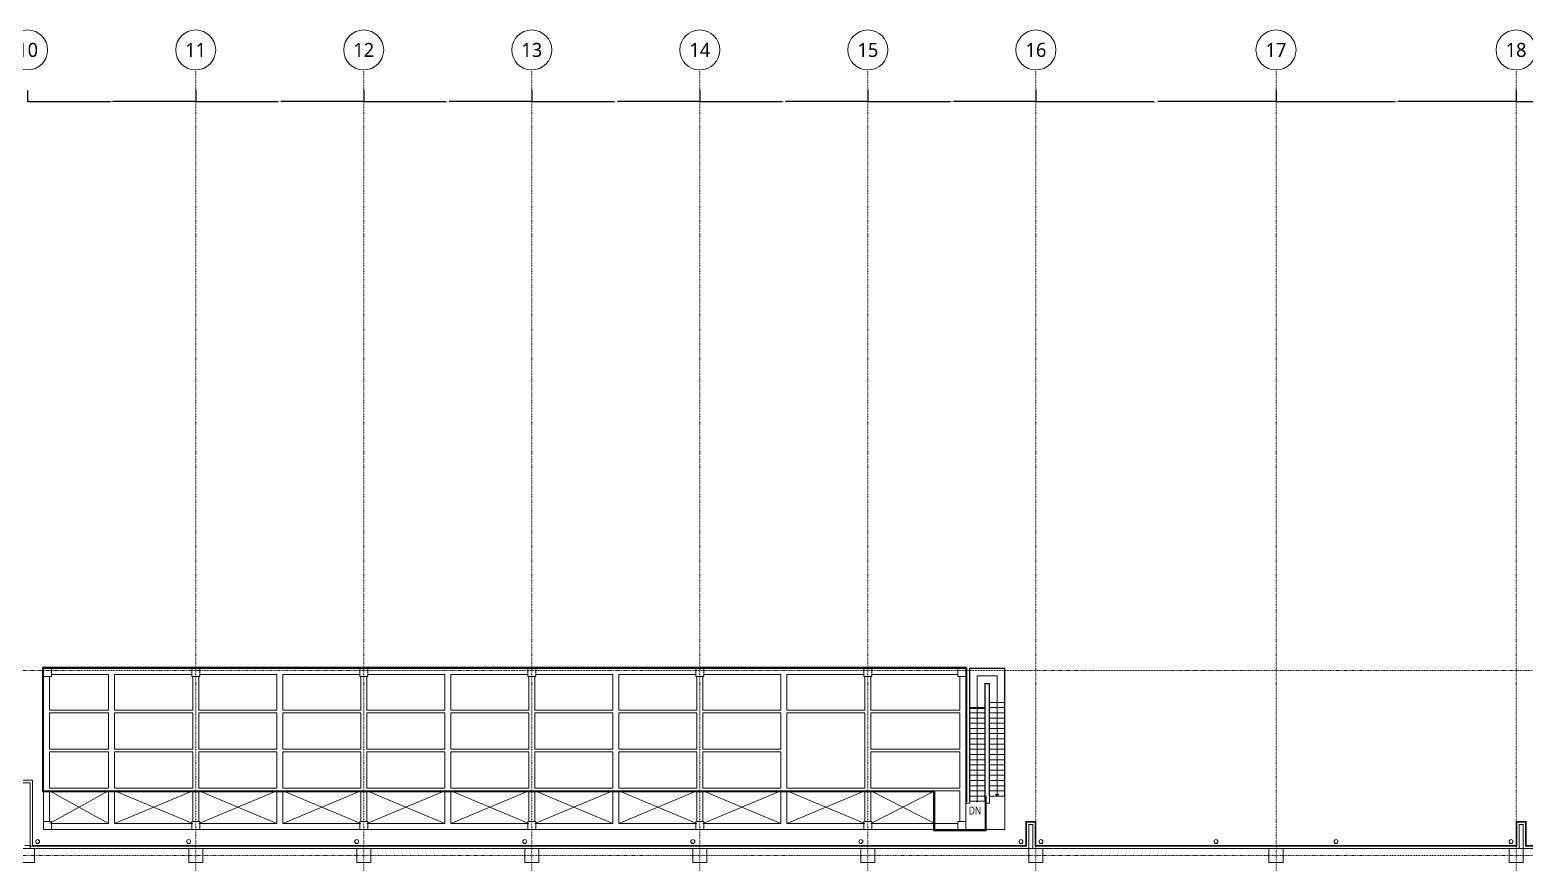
# Model space of a CAD drawing. Extents: x -32000 to 362567, y -29000 to 144214.
# Drawn here: x 76915 to 151700, y 89575 to 131250 of the extents above; entities that cross this region are included whole.
import ezdxf
from ezdxf.enums import TextEntityAlignment as Align

# ---------------------------------------------------------------- set-up
doc = ezdxf.new("R2010")
doc.units = 0
doc.header["$LTSCALE"] = 10
doc.linetypes.add('H12PL25$0$JJP_三點線', pattern=[0.9, 0.3, -0.15, 0, -0.15, 0, -0.15, 0, -0.15])
doc.linetypes.add('H12PL25$0$JJP_虛線(退縮線、投影線、地下室範圍、非屬本工程、圖面分區)', pattern=[0.45, 0.3, -0.15])
for name, color, linetype in [('H12PL25$0$A-DIM', 252, 'Continuous'), ('H12PL25$0$A-OBJE-2D', 252, 'Continuous'), ('H12PL25$0$A-OBJE-MEP', 252, 'Continuous'), ('H12PL25$0$A-RAIL', 252, 'Continuous'), ('H12PL25$0$A-STRS', 252, 'Continuous'), ('H12PL25$0$A-TEXT', 252, 'Continuous'), ('H12PL25$0$A-WALL-EX', 252, 'Continuous'), ('H12PL25$0$A-WALL-IN', 252, 'Continuous'), ('H12PL25$0$S-BEAM-SHOW', 252, 'Continuous'), ('H12PL25$0$S-COL', 252, 'Continuous'), ('H12PL25$0$S-GRID', 252, 'Continuous'), ('H12PL25$0$S-SLAB-SHOW', 252, 'Continuous')]:
    doc.layers.add(name, color=color, linetype=linetype)
doc.styles.add('H12PL25$0$dim-txt', font='isocp.shx', dxfattribs={"width": 0.7, "bigfont": 'chineset.shx'})
doc.styles.add('H12PL25$0$Standard', font='', dxfattribs={"width": 0.8})
doc.styles.get('H12PL25$0$Standard').set_extended_font_data('Microsoft JhengHei')
doc.dimstyles.new('H12PL25$0$ARCH-dim-200MM', dxfattribs={"dimscale": 200, "dimtxt": 0.3, "dimasz": 0.1, "dimexe": 0.1, "dimexo": 0.1, "dimgap": 0.05, "dimtad": 1, "dimdec": 0, "dimlfac": 10, "dimrnd": 0.5, "dimdsep": 46, "dimtxsty": 'H12PL25$0$dim-txt', "dimblk": 'H12PL25$0$_Dot', "dimcen": 2, "dimclrd": 256, "dimclre": 256, "dimclrt": 256, "dimadec": 0, "dimazin": 0, "dimtfac": 1, "dimtix": 1, "dimtmove": 2, "dimatfit": 3, "dimldrblk": 'H12PL25$0$_OBLIQUE', "dimfxl": 1, "dimtvp": 1, "dimtolj": 1, "dimarcsym": 0})

# ---------------------------------------------------------------- blocks, each defined once
blk = doc.blocks.new('*D108')
at = {"layer": 'DEFPOINTS', "color": 0, "linetype": 'Continuous', "transparency": 16777216}
for p in [(76800, 128250), (85200, 128250), (85200, 127670)]:
    blk.add_point(p, dxfattribs=at)
at = {"layer": 'H12PL25$0$A-DIM', "linetype": 'Continuous', "lineweight": -2, "transparency": 16777216}
for p, q in [((76800, 128230), (76800, 127650)), ((85200, 128230), (85200, 127650)), ((76820, 127670), (80921, 127670)), ((85180, 127670), (81079, 127670))]:
    blk.add_line(p, q, dxfattribs=at)
at = {"layer": 'H12PL25$0$A-DIM', "linetype": 'Continuous', "lineweight": 0, "transparency": 16777216, "insert": (81000, 127670), "char_height": 60, "attachment_point": 5, "style": 'H12PL25$0$dim-txt'}
blk.add_mtext('\\A1;84000', dxfattribs=at)
blk = doc.blocks.new('H12PL25$0$_Dot')
blk = doc.blocks.new('H12PL25$0$_OBLIQUE')
at = {"color": 0, "linetype": 'ByBlock', "lineweight": -2}
blk.add_line((-0.5, -0.5), (0.5, 0.5), dxfattribs=at)
blk = doc.blocks.new('*D109')
at = {"layer": 'DEFPOINTS', "color": 0, "linetype": 'Continuous', "transparency": 16777216}
for p in [(85200, 128250), (93600, 128250), (93600, 127670)]:
    blk.add_point(p, dxfattribs=at)
at = {"layer": 'H12PL25$0$A-DIM', "linetype": 'Continuous', "lineweight": -2, "transparency": 16777216}
for p, q in [((85200, 128230), (85200, 127650)), ((93600, 128230), (93600, 127650)), ((85220, 127670), (89321, 127670)), ((93580, 127670), (89479, 127670))]:
    blk.add_line(p, q, dxfattribs=at)
at = {"layer": 'H12PL25$0$A-DIM', "linetype": 'Continuous', "lineweight": 0, "transparency": 16777216, "insert": (89400, 127670), "char_height": 60, "attachment_point": 5, "style": 'H12PL25$0$dim-txt'}
blk.add_mtext('\\A1;84000', dxfattribs=at)
blk = doc.blocks.new('*D110')
at = {"layer": 'DEFPOINTS', "color": 0, "linetype": 'Continuous', "transparency": 16777216}
for p in [(93600, 128250), (102000, 128250), (102000, 127670)]:
    blk.add_point(p, dxfattribs=at)
at = {"layer": 'H12PL25$0$A-DIM', "linetype": 'Continuous', "lineweight": -2, "transparency": 16777216}
for p, q in [((93600, 128230), (93600, 127650)), ((102000, 128230), (102000, 127650)), ((93620, 127670), (97721, 127670)), ((101980, 127670), (97879, 127670))]:
    blk.add_line(p, q, dxfattribs=at)
at = {"layer": 'H12PL25$0$A-DIM', "linetype": 'Continuous', "lineweight": 0, "transparency": 16777216, "insert": (97800, 127670), "char_height": 60, "attachment_point": 5, "style": 'H12PL25$0$dim-txt'}
blk.add_mtext('\\A1;84000', dxfattribs=at)
blk = doc.blocks.new('*D111')
at = {"layer": 'DEFPOINTS', "color": 0, "linetype": 'Continuous', "transparency": 16777216}
for p in [(102000, 128250), (110400, 128250), (110400, 127670)]:
    blk.add_point(p, dxfattribs=at)
at = {"layer": 'H12PL25$0$A-DIM', "linetype": 'Continuous', "lineweight": -2, "transparency": 16777216}
for p, q in [((102000, 128230), (102000, 127650)), ((110400, 128230), (110400, 127650)), ((102020, 127670), (106121, 127670)), ((110380, 127670), (106279, 127670))]:
    blk.add_line(p, q, dxfattribs=at)
at = {"layer": 'H12PL25$0$A-DIM', "linetype": 'Continuous', "lineweight": 0, "transparency": 16777216, "insert": (106200, 127670), "char_height": 60, "attachment_point": 5, "style": 'H12PL25$0$dim-txt'}
blk.add_mtext('\\A1;84000', dxfattribs=at)
blk = doc.blocks.new('*D112')
at = {"layer": 'DEFPOINTS', "color": 0, "linetype": 'Continuous', "transparency": 16777216}
for p in [(110400, 128250), (118800, 128250), (118800, 127670)]:
    blk.add_point(p, dxfattribs=at)
at = {"layer": 'H12PL25$0$A-DIM', "linetype": 'Continuous', "lineweight": -2, "transparency": 16777216}
for p, q in [((110400, 128230), (110400, 127650)), ((118800, 128230), (118800, 127650)), ((110420, 127670), (114521, 127670)), ((118780, 127670), (114679, 127670))]:
    blk.add_line(p, q, dxfattribs=at)
at = {"layer": 'H12PL25$0$A-DIM', "linetype": 'Continuous', "lineweight": 0, "transparency": 16777216, "insert": (114600, 127670), "char_height": 60, "attachment_point": 5, "style": 'H12PL25$0$dim-txt'}
blk.add_mtext('\\A1;84000', dxfattribs=at)
blk = doc.blocks.new('*D113')
at = {"layer": 'DEFPOINTS', "color": 0, "linetype": 'Continuous', "transparency": 16777216}
for p in [(118800, 128250), (127200, 128250), (127200, 127670)]:
    blk.add_point(p, dxfattribs=at)
at = {"layer": 'H12PL25$0$A-DIM', "linetype": 'Continuous', "lineweight": -2, "transparency": 16777216}
for p, q in [((118800, 128230), (118800, 127650)), ((127200, 128230), (127200, 127650)), ((118820, 127670), (122921, 127670)), ((127180, 127670), (123079, 127670))]:
    blk.add_line(p, q, dxfattribs=at)
at = {"layer": 'H12PL25$0$A-DIM', "linetype": 'Continuous', "lineweight": 0, "transparency": 16777216, "insert": (123000, 127670), "char_height": 60, "attachment_point": 5, "style": 'H12PL25$0$dim-txt'}
blk.add_mtext('\\A1;84000', dxfattribs=at)
blk = doc.blocks.new('*D114')
at = {"layer": 'DEFPOINTS', "color": 0, "linetype": 'Continuous', "transparency": 16777216}
for p in [(127200, 128250), (139200, 128250), (139200, 127670)]:
    blk.add_point(p, dxfattribs=at)
at = {"layer": 'H12PL25$0$A-DIM', "linetype": 'Continuous', "lineweight": -2, "transparency": 16777216}
for p, q in [((127200, 128230), (127200, 127650)), ((139200, 128230), (139200, 127650)), ((127220, 127670), (133112, 127670)), ((139180, 127670), (133288, 127670))]:
    blk.add_line(p, q, dxfattribs=at)
at = {"layer": 'H12PL25$0$A-DIM', "linetype": 'Continuous', "lineweight": 0, "transparency": 16777216, "insert": (133200, 127670), "char_height": 60, "attachment_point": 5, "style": 'H12PL25$0$dim-txt'}
blk.add_mtext('\\A1;120000', dxfattribs=at)
blk = doc.blocks.new('*D115')
at = {"layer": 'DEFPOINTS', "color": 0, "linetype": 'Continuous', "transparency": 16777216}
for p in [(139200, 128250), (151200, 128250), (151200, 127670)]:
    blk.add_point(p, dxfattribs=at)
at = {"layer": 'H12PL25$0$A-DIM', "linetype": 'Continuous', "lineweight": -2, "transparency": 16777216}
for p, q in [((139200, 128230), (139200, 127650)), ((151200, 128230), (151200, 127650)), ((139220, 127670), (145112, 127670)), ((151180, 127670), (145288, 127670))]:
    blk.add_line(p, q, dxfattribs=at)
at = {"layer": 'H12PL25$0$A-DIM', "linetype": 'Continuous', "lineweight": 0, "transparency": 16777216, "insert": (145200, 127670), "char_height": 60, "attachment_point": 5, "style": 'H12PL25$0$dim-txt'}
blk.add_mtext('\\A1;120000', dxfattribs=at)
blk = doc.blocks.new('*D116')
at = {"layer": 'DEFPOINTS', "color": 0, "linetype": 'Continuous', "transparency": 16777216}
for p in [(151200, 128250), (159600, 128250), (159600, 127670)]:
    blk.add_point(p, dxfattribs=at)
at = {"layer": 'H12PL25$0$A-DIM', "linetype": 'Continuous', "lineweight": -2, "transparency": 16777216}
for p, q in [((151200, 128230), (151200, 127650)), ((159600, 128230), (159600, 127650)), ((151220, 127670), (155321, 127670)), ((159580, 127670), (155479, 127670))]:
    blk.add_line(p, q, dxfattribs=at)
at = {"layer": 'H12PL25$0$A-DIM', "linetype": 'Continuous', "lineweight": 0, "transparency": 16777216, "insert": (155400, 127670), "char_height": 60, "attachment_point": 5, "style": 'H12PL25$0$dim-txt'}
blk.add_mtext('\\A1;84000', dxfattribs=at)
blk = doc.blocks.new('H12PL25')
at = {"layer": 'H12PL25$0$A-OBJE-2D', "lineweight": 0}
for p, q in [((77900, 91600), (80850, 93237.5)), ((80850, 91600), (77900, 93237.5)), ((81150, 91600), (85050, 93237.5)), ((85050, 91600), (81150, 93237.5)), ((85350, 91600), (89250, 93237.5)), ((89250, 91600), (85350, 93237.5)), ((89550, 91600), (93450, 93237.5)), ((93450, 91600), (89550, 93237.5)), ((93750, 91600), (97650, 93237.5)), ((97650, 91600), (93750, 93237.5)), ((97950, 91600), (101850, 93237.5)), ((101850, 91600), (97950, 93237.5)), ((102150, 91600), (106050, 93237.5)), ((106050, 91600), (102150, 93237.5)), ((106350, 91600), (110250, 93237.5)), ((110250, 91600), (106350, 93237.5)), ((110550, 91600), (114450, 93237.5)), ((114450, 91600), (110550, 93237.5)), ((114750, 91600), (118650, 93237.5)), ((118650, 91600), (114750, 93237.5)), ((118950, 91600), (122140, 93237.5)), ((122140, 91600), (118950, 93237.5))]:
    blk.add_line(p, q, dxfattribs=at)
at = {"layer": 'H12PL25$0$A-OBJE-MEP', "lineweight": 0, "flags": 128}
for points in [[(77395, 90700, 1), (77205, 90700, 1)], [(84945, 90700, 1), (84755, 90700, 1)], [(93345, 90700, 1), (93155, 90700, 1)], [(101745, 90700, 1), (101555, 90700, 1)], [(110145, 90700, 1), (109955, 90700, 1)], [(118545, 90700, 1), (118355, 90700, 1)], [(126545, 90700, 1), (126355, 90700, 1)], [(127545, 90700, 1), (127355, 90700, 1)], [(136295, 90700, 1), (136105, 90700, 1)], [(142295, 90700, 1), (142105, 90700, 1)], [(151045, 90700, 1), (150855, 90700, 1)]]:
    blk.add_lwpolyline(points, format="xyb", close=True, dxfattribs=at)
at = {"layer": 'H12PL25$0$A-OBJE-MEP', "lineweight": 0}
for centre in [(77300, 90700), (84850, 90700), (93250, 90700), (101650, 90700), (110050, 90700), (118450, 90700), (126450, 90700), (127450, 90700), (136200, 90700), (142200, 90700), (150950, 90700)]:
    blk.add_circle(centre, 100, dxfattribs=at)
at = {"layer": 'H12PL25$0$A-RAIL', "lineweight": 0}
for p, q in [((78477, 99390), (78443, 99390)), ((78460, 99407), (78460, 99373)), ((79377, 99390), (79343, 99390)), ((79360, 99407), (79360, 99373)), ((80277, 99390), (80243, 99390)), ((80260, 99407), (80260, 99373)), ((81177, 99390), (81143, 99390)), ((81160, 99407), (81160, 99373)), ((82077, 99390), (82043, 99390)), ((82060, 99407), (82060, 99373)), ((82977, 99390), (82943, 99390)), ((82960, 99407), (82960, 99373)), ((83877, 99390), (83843, 99390)), ((83860, 99407), (83860, 99373)), ((84777, 99390), (84743, 99390)), ((84760, 99407), (84760, 99373)), ((85677, 99390), (85643, 99390)), ((85660, 99407), (85660, 99373)), ((86577, 99390), (86543, 99390)), ((86560, 99407), (86560, 99373)), ((87477, 99390), (87443, 99390)), ((87460, 99407), (87460, 99373)), ((88377, 99390), (88343, 99390)), ((88360, 99407), (88360, 99373)), ((89277, 99390), (89243, 99390)), ((89260, 99407), (89260, 99373)), ((90177, 99390), (90143, 99390)), ((90160, 99407), (90160, 99373)), ((91077, 99390), (91043, 99390)), ((91060, 99407), (91060, 99373)), ((91977, 99390), (91943, 99390)), ((91960, 99407), (91960, 99373)), ((92877, 99390), (92843, 99390)), ((92860, 99407), (92860, 99373)), ((93777, 99390), (93743, 99390)), ((93760, 99407), (93760, 99373)), ((94677, 99390), (94643, 99390)), ((94660, 99407), (94660, 99373)), ((95577, 99390), (95543, 99390)), ((95560, 99407), (95560, 99373)), ((96477, 99390), (96443, 99390)), ((96460, 99407), (96460, 99373)), ((97377, 99390), (97343, 99390)), ((97360, 99407), (97360, 99373)), ((98277, 99390), (98243, 99390)), ((98260, 99407), (98260, 99373)), ((99177, 99390), (99143, 99390)), ((99160, 99407), (99160, 99373)), ((100077, 99390), (100043, 99390)), ((100060, 99407), (100060, 99373)), ((100977, 99390), (100943, 99390)), ((100960, 99407), (100960, 99373)), ((101877, 99390), (101843, 99390)), ((101860, 99407), (101860, 99373)), ((102777, 99390), (102743, 99390)), ((102760, 99407), (102760, 99373)), ((103677, 99390), (103643, 99390)), ((103660, 99407), (103660, 99373)), ((104577, 99390), (104543, 99390)), ((104560, 99407), (104560, 99373)), ((105477, 99390), (105443, 99390)), ((105460, 99407), (105460, 99373)), ((106377, 99390), (106343, 99390)), ((106360, 99407), (106360, 99373)), ((107277, 99390), (107243, 99390)), ((107260, 99407), (107260, 99373)), ((108177, 99390), (108143, 99390)), ((108160, 99407), (108160, 99373)), ((109077, 99390), (109043, 99390)), ((109060, 99407), (109060, 99373)), ((109977, 99390), (109943, 99390)), ((109960, 99407), (109960, 99373)), ((110877, 99390), (110843, 99390)), ((110860, 99407), (110860, 99373)), ((111777, 99390), (111743, 99390)), ((111760, 99407), (111760, 99373)), ((112677, 99390), (112643, 99390)), ((112660, 99407), (112660, 99373)), ((113577, 99390), (113543, 99390)), ((113560, 99407), (113560, 99373)), ((114477, 99390), (114443, 99390)), ((114460, 99407), (114460, 99373)), ((115377, 99390), (115343, 99390)), ((115360, 99407), (115360, 99373)), ((116277, 99390), (116243, 99390)), ((116260, 99407), (116260, 99373)), ((117177, 99390), (117143, 99390)), ((117160, 99407), (117160, 99373)), ((118077, 99390), (118043, 99390)), ((118060, 99407), (118060, 99373)), ((118977, 99390), (118943, 99390)), ((118960, 99407), (118960, 99373)), ((119877, 99390), (119843, 99390)), ((119860, 99407), (119860, 99373)), ((120777, 99390), (120743, 99390)), ((120760, 99407), (120760, 99373)), ((121677, 99390), (121643, 99390)), ((121660, 99407), (121660, 99373)), ((122577, 99390), (122543, 99390)), ((122560, 99407), (122560, 99373)), ((123477, 99390), (123443, 99390)), ((123460, 99407), (123460, 99373)), ((77543, 98597.5), (77577, 98597.5)), ((77560, 98614.5), (77560, 98580.5)), ((123747, 98490), (123713, 98490)), ((123730, 98473), (123730, 98507)), ((77543, 97697.5), (77577, 97697.5)), ((77560, 97714.5), (77560, 97680.5)), ((123747, 97590), (123713, 97590)), ((123730, 97573), (123730, 97607)), ((77543, 96797.5), (77577, 96797.5)), ((77560, 96814.5), (77560, 96780.5)), ((123747, 96690), (123713, 96690)), ((123730, 96673), (123730, 96707)), ((77543, 95897.5), (77577, 95897.5)), ((77560, 95914.5), (77560, 95880.5)), ((123747, 95790), (123713, 95790)), ((123730, 95773), (123730, 95807)), ((77543, 94997.5), (77577, 94997.5)), ((77560, 95014.5), (77560, 94980.5)), ((123747, 94890), (123713, 94890)), ((123730, 94873), (123730, 94907)), ((77543, 94097.5), (77577, 94097.5)), ((77560, 94114.5), (77560, 94080.5)), ((123747, 93990), (123713, 93990)), ((123730, 93973), (123730, 94007)), ((78477, 93197.5), (78443, 93197.5)), ((78460, 93214.5), (78460, 93180.5)), ((79377, 93197.5), (79343, 93197.5)), ((79360, 93214.5), (79360, 93180.5)), ((80277, 93197.5), (80243, 93197.5)), ((80260, 93214.5), (80260, 93180.5)), ((81177, 93197.5), (81143, 93197.5)), ((81160, 93214.5), (81160, 93180.5)), ((82077, 93197.5), (82043, 93197.5)), ((82060, 93214.5), (82060, 93180.5)), ((82977, 93197.5), (82943, 93197.5)), ((82960, 93214.5), (82960, 93180.5)), ((83877, 93197.5), (83843, 93197.5)), ((83860, 93214.5), (83860, 93180.5)), ((84777, 93197.5), (84743, 93197.5)), ((84760, 93214.5), (84760, 93180.5)), ((85677, 93197.5), (85643, 93197.5)), ((85660, 93214.5), (85660, 93180.5)), ((86577, 93197.5), (86543, 93197.5)), ((86560, 93214.5), (86560, 93180.5)), ((87477, 93197.5), (87443, 93197.5)), ((87460, 93214.5), (87460, 93180.5)), ((88377, 93197.5), (88343, 93197.5)), ((88360, 93214.5), (88360, 93180.5)), ((89277, 93197.5), (89243, 93197.5)), ((89260, 93214.5), (89260, 93180.5)), ((90177, 93197.5), (90143, 93197.5)), ((90160, 93214.5), (90160, 93180.5)), ((91077, 93197.5), (91043, 93197.5)), ((91060, 93214.5), (91060, 93180.5)), ((91977, 93197.5), (91943, 93197.5)), ((91960, 93214.5), (91960, 93180.5)), ((92877, 93197.5), (92843, 93197.5)), ((92860, 93214.5), (92860, 93180.5)), ((93777, 93197.5), (93743, 93197.5)), ((93760, 93214.5), (93760, 93180.5)), ((94677, 93197.5), (94643, 93197.5)), ((94660, 93214.5), (94660, 93180.5)), ((95577, 93197.5), (95543, 93197.5)), ((95560, 93214.5), (95560, 93180.5)), ((96477, 93197.5), (96443, 93197.5)), ((96460, 93214.5), (96460, 93180.5)), ((97377, 93197.5), (97343, 93197.5)), ((97360, 93214.5), (97360, 93180.5)), ((98277, 93197.5), (98243, 93197.5)), ((98260, 93214.5), (98260, 93180.5)), ((99177, 93197.5), (99143, 93197.5)), ((99160, 93214.5), (99160, 93180.5)), ((100077, 93197.5), (100043, 93197.5)), ((100060, 93214.5), (100060, 93180.5)), ((100977, 93197.5), (100943, 93197.5)), ((100960, 93214.5), (100960, 93180.5)), ((101877, 93197.5), (101843, 93197.5)), ((101860, 93214.5), (101860, 93180.5)), ((102777, 93197.5), (102743, 93197.5)), ((102760, 93214.5), (102760, 93180.5)), ((103677, 93197.5), (103643, 93197.5)), ((103660, 93214.5), (103660, 93180.5)), ((104577, 93197.5), (104543, 93197.5)), ((104560, 93214.5), (104560, 93180.5)), ((105477, 93197.5), (105443, 93197.5)), ((105460, 93214.5), (105460, 93180.5)), ((106377, 93197.5), (106343, 93197.5)), ((106360, 93214.5), (106360, 93180.5)), ((107277, 93197.5), (107243, 93197.5)), ((107260, 93214.5), (107260, 93180.5)), ((108177, 93197.5), (108143, 93197.5)), ((108160, 93214.5), (108160, 93180.5)), ((109077, 93197.5), (109043, 93197.5)), ((109060, 93214.5), (109060, 93180.5)), ((109977, 93197.5), (109943, 93197.5)), ((109960, 93214.5), (109960, 93180.5)), ((110877, 93197.5), (110843, 93197.5)), ((110860, 93214.5), (110860, 93180.5)), ((111777, 93197.5), (111743, 93197.5)), ((111760, 93214.5), (111760, 93180.5)), ((112677, 93197.5), (112643, 93197.5)), ((112660, 93214.5), (112660, 93180.5)), ((113577, 93197.5), (113543, 93197.5)), ((113560, 93214.5), (113560, 93180.5)), ((114477, 93197.5), (114443, 93197.5)), ((114460, 93214.5), (114460, 93180.5)), ((115377, 93197.5), (115343, 93197.5)), ((115360, 93214.5), (115360, 93180.5)), ((116277, 93197.5), (116243, 93197.5)), ((116260, 93214.5), (116260, 93180.5)), ((117177, 93197.5), (117143, 93197.5)), ((117160, 93214.5), (117160, 93180.5)), ((118077, 93197.5), (118043, 93197.5)), ((118060, 93214.5), (118060, 93180.5)), ((118977, 93197.5), (118943, 93197.5)), ((118960, 93214.5), (118960, 93180.5)), ((119877, 93197.5), (119843, 93197.5)), ((119860, 93214.5), (119860, 93180.5)), ((120777, 93197.5), (120743, 93197.5)), ((120760, 93214.5), (120760, 93180.5)), ((121677, 93197.5), (121643, 93197.5)), ((121660, 93214.5), (121660, 93180.5)), ((122121.35, 93197.5), (122078.65, 93197.5)), ((122078.65, 93197.5), (122078.65, 91238.65)), ((122120, 93187.5), (122080, 93187.5)), ((122080, 93187.5), (122080, 91240)), ((122083, 93060), (122117, 93060)), ((122100, 93077), (122100, 93043)), ((122120, 91280), (122120, 93187.5)), ((122121.35, 91281.35), (122121.35, 93197.5)), ((123747, 93090), (123713, 93090)), ((123730, 93073), (123730, 93107)), ((124717.35, 92970), (124674.65, 92970)), ((124674.65, 92970), (124674.65, 91281.35)), ((124716, 92960), (124676, 92960)), ((124676, 92960), (124676, 91280)), ((124716, 91240), (124716, 92960)), ((124717.35, 91238.65), (124717.35, 92970)), ((122083, 92160), (122117, 92160)), ((122100, 92177), (122100, 92143)), ((124713, 92070), (124679, 92070)), ((124696, 92053), (124696, 92087)), ((122078.65, 91238.65), (124717.35, 91238.65)), ((122080, 91240), (124716, 91240)), ((124676, 91280), (122120, 91280)), ((124674.65, 91281.35), (122121.35, 91281.35)), ((122879, 91260), (122913, 91260)), ((122896, 91243), (122896, 91277)), ((123779, 91260), (123813, 91260)), ((123796, 91243), (123796, 91277))]:
    blk.add_line(p, q, dxfattribs=at)
at = {"layer": 'H12PL25$0$A-RAIL', "lineweight": 0, "flags": 128}
for points in [[(77538.65, 93197.5), (77581.35, 93197.5), (77581.35, 99390), (77538.65, 99390)], [(77540, 93207.5), (77580, 93207.5), (77580, 99380), (77540, 99380)], [(77560, 99411.35), (77560, 99368.65), (123730, 99368.65), (123730, 99411.35)], [(77570, 99410), (77570, 99370), (123720, 99370), (123720, 99410)], [(123751.35, 99390), (123708.65, 99390), (123708.65, 92690), (123751.35, 92690)], [(123750, 99380), (123710, 99380), (123710, 92700), (123750, 92700)], [(77560, 93218.85), (77560, 93176.15), (122100, 93176.15), (122100, 93218.85)], [(77570, 93217.5), (77570, 93177.5), (122090, 93177.5), (122090, 93217.5)]]:
    blk.add_lwpolyline(points, close=True, dxfattribs=at)
at = {"layer": 'H12PL25$0$A-STRS', "lineweight": 0}
for p, q in [((123878, 97390), (123878, 99366)), ((123878, 99366), (125648, 99366)), ((125632, 99350), (123894, 99350)), ((123894, 99350), (123894, 97390)), ((123894, 99350), (125632, 99350)), ((123894, 97390), (123894, 99350)), ((123894, 99350), (125632, 99350)), ((123894, 97390), (123894, 99350)), ((125257, 98975), (124269, 98975)), ((124269, 98975), (124269, 97390)), ((125257, 97650), (125257, 98975)), ((125632, 97650), (125632, 99350)), ((125632, 99350), (125632, 97650)), ((125632, 99350), (125632, 97650)), ((125648, 99366), (125648, 97650)), ((124644, 97390), (124644, 98600)), ((124644, 98600), (124882, 98600)), ((124882, 98600), (124644, 98600)), ((124644, 98600), (124644, 97390)), ((124882, 98600), (124644, 98600)), ((124644, 98600), (124644, 97390)), ((124866, 98584), (124660, 98584)), ((124660, 98584), (124660, 97390)), ((124866, 97650), (124866, 98584)), ((124882, 98600), (124882, 97650)), ((124882, 97650), (124882, 98600)), ((124882, 97650), (124882, 98600)), ((123894, 97390), (123878, 97390)), ((123878, 92710), (123878, 97390)), ((123878, 97390), (123894, 97390)), ((123894, 97390), (123894, 92710)), ((123894, 92710), (123894, 97390)), ((123894, 97390), (124644, 97390)), ((123894, 97390), (124644, 97390)), ((124644, 97390), (123894, 97390)), ((123894, 97130), (123894, 97390)), ((123894, 97390), (124644, 97390)), ((124269, 97390), (124269, 92970)), ((124660, 97390), (124644, 97390)), ((124644, 92710), (124644, 97390)), ((124644, 97390), (124660, 97390)), ((124644, 97390), (124644, 92710)), ((124644, 97390), (124644, 97130)), ((124660, 97390), (124660, 92710)), ((124866, 92970), (124866, 97650)), ((124866, 97650), (124882, 97650)), ((124882, 97650), (124866, 97650)), ((124882, 97650), (124882, 92970)), ((124882, 92970), (124882, 97650)), ((125632, 97650), (124882, 97650)), ((125632, 97650), (124882, 97650)), ((124882, 97390), (124882, 97650)), ((124882, 97650), (125632, 97650)), ((125632, 97650), (124882, 97650)), ((125632, 97390), (124882, 97390)), ((124882, 97130), (124882, 97390)), ((124882, 97390), (125632, 97390)), ((125632, 97390), (124882, 97390)), ((125257, 93230), (125257, 97650)), ((125632, 92970), (125632, 97650)), ((125632, 97650), (125648, 97650)), ((125648, 97650), (125632, 97650)), ((125632, 97650), (125632, 92970)), ((125632, 97650), (125632, 97390)), ((125632, 97390), (125632, 97130)), ((125648, 97650), (125648, 92970)), ((123894, 97130), (124644, 97130)), ((124644, 97130), (123894, 97130)), ((123894, 97130), (124644, 97130)), ((123894, 96870), (123894, 97130)), ((123894, 96870), (124644, 96870)), ((124644, 96870), (123894, 96870)), ((123894, 96870), (124644, 96870)), ((123894, 96610), (123894, 96870)), ((123894, 96610), (124644, 96610)), ((124644, 96610), (123894, 96610)), ((123894, 96610), (124644, 96610)), ((123894, 96350), (123894, 96610)), ((124644, 97130), (124644, 96870)), ((124644, 96870), (124644, 96610)), ((124644, 96610), (124644, 96350)), ((125632, 97130), (124882, 97130)), ((124882, 96870), (124882, 97130)), ((124882, 97130), (125632, 97130)), ((125632, 97130), (124882, 97130)), ((125632, 96870), (124882, 96870)), ((124882, 96610), (124882, 96870)), ((124882, 96870), (125632, 96870)), ((125632, 96870), (124882, 96870)), ((125632, 96610), (124882, 96610)), ((124882, 96350), (124882, 96610)), ((124882, 96610), (125632, 96610)), ((125632, 96610), (124882, 96610)), ((125632, 97130), (125632, 96870)), ((125632, 96870), (125632, 96610)), ((125632, 96610), (125632, 96350)), ((123894, 96350), (124644, 96350)), ((124644, 96350), (123894, 96350)), ((123894, 96350), (124644, 96350)), ((123894, 96090), (123894, 96350)), ((123894, 96090), (124644, 96090)), ((124644, 96090), (123894, 96090)), ((123894, 96090), (124644, 96090)), ((123894, 95830), (123894, 96090)), ((123894, 95830), (124644, 95830)), ((124644, 95830), (123894, 95830)), ((123894, 95830), (124644, 95830)), ((123894, 95570), (123894, 95830)), ((124644, 96350), (124644, 96090)), ((124644, 96090), (124644, 95830)), ((124644, 95830), (124644, 95570)), ((125632, 96350), (124882, 96350)), ((124882, 96090), (124882, 96350)), ((124882, 96350), (125632, 96350)), ((125632, 96350), (124882, 96350)), ((125632, 96090), (124882, 96090)), ((124882, 95830), (124882, 96090)), ((124882, 96090), (125632, 96090)), ((125632, 96090), (124882, 96090)), ((125632, 95830), (124882, 95830)), ((124882, 95570), (124882, 95830)), ((124882, 95830), (125632, 95830)), ((125632, 95830), (124882, 95830)), ((125632, 96350), (125632, 96090)), ((125632, 96090), (125632, 95830)), ((125632, 95830), (125632, 95570)), ((123894, 95570), (124644, 95570)), ((124644, 95570), (123894, 95570)), ((123894, 95570), (124644, 95570)), ((123894, 95310), (123894, 95570)), ((123894, 95310), (124644, 95310)), ((124644, 95310), (123894, 95310)), ((123894, 95310), (124644, 95310)), ((123894, 95050), (123894, 95310)), ((123894, 95050), (124644, 95050)), ((124644, 95050), (123894, 95050)), ((123894, 95050), (124644, 95050)), ((123894, 94790), (123894, 95050)), ((124644, 95570), (124644, 95310)), ((124644, 95310), (124644, 95050)), ((124644, 95050), (124644, 94790)), ((125632, 95570), (124882, 95570)), ((124882, 95310), (124882, 95570)), ((124882, 95570), (125632, 95570)), ((125632, 95570), (124882, 95570)), ((125632, 95310), (124882, 95310)), ((124882, 95050), (124882, 95310)), ((124882, 95310), (125632, 95310)), ((125632, 95310), (124882, 95310)), ((125632, 95050), (124882, 95050)), ((124882, 94790), (124882, 95050)), ((124882, 95050), (125632, 95050)), ((125632, 95050), (124882, 95050)), ((125632, 95570), (125632, 95310)), ((125632, 95310), (125632, 95050)), ((125632, 95050), (125632, 94790)), ((123894, 94790), (124644, 94790)), ((124644, 94790), (123894, 94790)), ((123894, 94790), (124644, 94790)), ((123894, 94530), (123894, 94790)), ((123894, 94530), (124644, 94530)), ((124644, 94530), (123894, 94530)), ((123894, 94530), (124644, 94530)), ((123894, 94270), (123894, 94530)), ((123894, 94270), (124644, 94270)), ((124644, 94270), (123894, 94270)), ((123894, 94270), (124644, 94270)), ((123894, 94010), (123894, 94270)), ((124644, 94790), (124644, 94530)), ((124644, 94530), (124644, 94270)), ((124644, 94270), (124644, 94010)), ((125632, 94790), (124882, 94790)), ((124882, 94530), (124882, 94790)), ((124882, 94790), (125632, 94790)), ((125632, 94790), (124882, 94790)), ((125632, 94530), (124882, 94530)), ((124882, 94270), (124882, 94530)), ((124882, 94530), (125632, 94530)), ((125632, 94530), (124882, 94530)), ((125632, 94270), (124882, 94270)), ((124882, 94010), (124882, 94270)), ((124882, 94270), (125632, 94270)), ((125632, 94270), (124882, 94270)), ((125632, 94790), (125632, 94530)), ((125632, 94530), (125632, 94270)), ((125632, 94270), (125632, 94010)), ((123894, 94010), (124644, 94010)), ((124644, 94010), (123894, 94010)), ((123894, 94010), (124644, 94010)), ((123894, 93750), (123894, 94010)), ((123894, 93750), (124644, 93750)), ((124644, 93750), (123894, 93750)), ((123894, 93750), (124644, 93750)), ((123894, 93490), (123894, 93750)), ((123894, 93490), (124644, 93490)), ((124644, 93490), (123894, 93490)), ((123894, 93490), (124644, 93490)), ((123894, 93230), (123894, 93490)), ((124644, 94010), (124644, 93750)), ((124644, 93750), (124644, 93490)), ((124644, 93490), (124644, 93230)), ((125632, 94010), (124882, 94010)), ((124882, 93750), (124882, 94010)), ((124882, 94010), (125632, 94010)), ((125632, 94010), (124882, 94010)), ((125632, 93750), (124882, 93750)), ((124882, 93490), (124882, 93750)), ((124882, 93750), (125632, 93750)), ((125632, 93750), (124882, 93750)), ((125632, 93490), (124882, 93490)), ((124882, 93230), (124882, 93490)), ((124882, 93490), (125632, 93490)), ((125632, 93490), (124882, 93490)), ((125632, 94010), (125632, 93750)), ((125632, 93750), (125632, 93490)), ((125632, 93490), (125632, 93230)), ((123894, 93230), (124644, 93230)), ((124644, 93230), (123894, 93230)), ((123894, 93230), (124644, 93230)), ((123894, 92970), (123894, 93230)), ((123894, 92970), (124644, 92970)), ((124644, 92970), (123894, 92970)), ((123894, 92970), (124644, 92970)), ((123894, 92710), (123894, 92970)), ((124269, 92970), (124269, 92710)), ((124644, 93230), (124644, 92970)), ((124644, 92970), (124644, 92710)), ((124882, 92970), (124866, 92970)), ((125632, 93230), (124882, 93230)), ((124882, 92970), (124882, 93230)), ((124882, 93230), (125632, 93230)), ((125632, 93230), (124882, 93230)), ((125632, 92970), (124882, 92970)), ((125632, 92970), (124882, 92970)), ((125257, 92970), (125182, 93070)), ((125257, 92970), (125257, 93230)), ((125332, 93070), (125257, 92970)), ((125632, 93230), (125632, 92970)), ((125648, 92970), (125632, 92970)), ((123894, 92710), (123878, 92710)), ((124644, 92710), (123894, 92710)), ((124644, 92710), (123894, 92710)), ((124660, 92710), (124644, 92710))]:
    blk.add_line(p, q, dxfattribs=at)
at = {"layer": 'H12PL25$0$A-STRS', "linetype": 'H12PL25$0$JJP_虛線(退縮線、投影線、地下室範圍、非屬本工程、圖面分區)', "lineweight": 0}
blk.add_line((123894, 97340), (124644, 97340), dxfattribs=at)
at = {"layer": 'H12PL25$0$A-STRS', "lineweight": 0, "flags": 128}
blk.add_lwpolyline([(124244, 92710, -1), (124294, 92710, -1)], format="xyb", close=True, dxfattribs=at)
at = {"layer": 'H12PL25$0$A-WALL-EX', "lineweight": 0}
for p, q in [((126850, 91665), (126735, 91665)), ((126850, 91665), (126735, 91665)), ((126735, 90500), (126735, 91665)), ((126850, 91665), (127050, 91665)), ((127165, 91665), (127050, 91665)), ((127165, 91665), (127050, 91665)), ((127165, 91665), (127165, 90500)), ((151350, 91665), (151235, 91665)), ((151350, 91665), (151235, 91665)), ((151235, 90500), (151235, 91665)), ((151350, 91665), (151550, 91665)), ((151665, 91665), (151550, 91665)), ((151665, 91665), (151550, 91665)), ((151665, 91665), (151665, 90500)), ((126735, 90465), (126735, 90500)), ((126735, 90465), (126735, 90500)), ((127165, 90500), (127165, 90465)), ((127165, 90500), (127165, 90465)), ((151235, 90465), (151235, 90500)), ((151235, 90465), (151235, 90500)), ((151665, 90500), (151665, 90465)), ((151665, 90500), (151665, 90465)), ((77050, 90465), (76930, 90465)), ((77050, 90465), (76930, 90465)), ((76930, 90465), (76930, 90350)), ((76930, 90350), (77050, 90350)), ((76930, 90350), (77050, 90350)), ((77050, 90465), (126700, 90465)), ((126700, 90465), (126735, 90465)), ((127165, 90465), (127200, 90465)), ((127200, 90465), (151200, 90465)), ((151200, 90465), (151235, 90465)), ((151665, 90465), (151700, 90465)), ((151700, 90465), (237400, 90465))]:
    blk.add_line(p, q, dxfattribs=at)
at = {"layer": 'H12PL25$0$A-WALL-EX', "lineweight": 0, "flags": 128}
for points in [[(77050, 93760), (68150, 93760)], [(68270, 93640), (76930, 93640)], [(76930, 93640), (76930, 90350)], [(77050, 93760), (77050, 93640)], [(77050, 90465), (77050, 93640)], [(126700, 91700), (126735, 91700)], [(126700, 91700), (126700, 90500)], [(127165, 91700), (126735, 91700)], [(126850, 91550), (127050, 91550)], [(126850, 90465), (126850, 91550)], [(127050, 91550), (127050, 90465)], [(127200, 91700), (127165, 91700)], [(127200, 90500), (127200, 91700)], [(151200, 91700), (151235, 91700)], [(151200, 91700), (151200, 90500)], [(151665, 91700), (151235, 91700)], [(151350, 91550), (151550, 91550)], [(151350, 90465), (151350, 91550)], [(151550, 91550), (151550, 90465)], [(151700, 91700), (151665, 91700)], [(151700, 90500), (151700, 91700)], [(77050, 90500), (126700, 90500)], [(77050, 90500), (126700, 90500)], [(77050, 90500), (126700, 90500)], [(126700, 90500), (77050, 90500)], [(77050, 90500), (77050, 90465)], [(127200, 90500), (151200, 90500)], [(127200, 90500), (151200, 90500)], [(127200, 90500), (151200, 90500)], [(151200, 90500), (127200, 90500)], [(237400, 90500), (151700, 90500)], [(77050, 90350), (76930, 90350)], [(77050, 90350), (126850, 90350)], [(126850, 90350), (126850, 90465)], [(127050, 90350), (127050, 90465)], [(127050, 90350), (151350, 90350)], [(151350, 90350), (151350, 90465)], [(151550, 90350), (151550, 90465)], [(151550, 90350), (237400, 90350)]]:
    blk.add_lwpolyline(points, dxfattribs=at)
at = {"layer": 'H12PL25$0$A-WALL-IN', "lineweight": 0, "flags": 128}
for points in [[(76930, 90500), (76662.5, 90500)], [(76930, 90350), (76930, 90500)]]:
    blk.add_lwpolyline(points, dxfattribs=at)
at = {"layer": 'H12PL25$0$S-BEAM-SHOW', "lineweight": 0, "flags": 128}
for points in [[(77600, 98950), (77900, 98950)], [(77600, 98950), (77600, 91700)], [(77900, 98950), (77900, 97262.5)], [(78000, 99350), (85000, 99350)], [(78000, 99050), (78000, 99350)], [(78000, 99050), (80850, 99050)], [(80850, 99050), (80850, 97262.5)], [(81150, 99050), (81150, 97262.5)], [(81150, 99050), (85000, 99050)], [(85000, 99350), (85000, 99050)], [(85050, 98950), (85350, 98950)], [(85050, 98950), (85050, 97262.5)], [(85350, 98950), (85350, 97262.5)], [(85400, 99350), (93400, 99350)], [(85400, 99050), (85400, 99350)], [(85400, 99050), (89250, 99050)], [(89250, 99050), (89250, 97262.5)], [(89550, 99050), (89550, 97262.5)], [(89550, 99050), (93400, 99050)], [(93400, 99350), (93400, 99050)], [(93450, 98950), (93750, 98950)], [(93450, 98950), (93450, 97262.5)], [(93750, 98950), (93750, 97262.5)], [(93800, 99350), (101800, 99350)], [(93800, 99050), (93800, 99350)], [(93800, 99050), (97650, 99050)], [(97650, 99050), (97650, 97262.5)], [(97950, 99050), (97950, 97262.5)], [(97950, 99050), (101800, 99050)], [(101800, 99350), (101800, 99050)], [(101850, 98950), (102150, 98950)], [(101850, 98950), (101850, 97262.5)], [(102150, 98950), (102150, 97262.5)], [(102200, 99350), (110200, 99350)], [(102200, 99050), (102200, 99350)], [(102200, 99050), (106050, 99050)], [(106050, 99050), (106050, 97262.5)], [(106350, 99050), (106350, 97262.5)], [(106350, 99050), (110200, 99050)], [(110200, 99350), (110200, 99050)], [(110250, 98950), (110550, 98950)], [(110250, 98950), (110250, 97262.5)], [(110550, 98950), (110550, 97262.5)], [(110600, 99350), (118600, 99350)], [(110600, 99050), (110600, 99350)], [(110600, 99050), (114450, 99050)], [(114450, 99050), (114450, 97262.5)], [(114750, 99050), (114750, 97262.5)], [(114750, 99050), (118600, 99050)], [(118600, 99350), (118600, 99050)], [(118650, 98950), (118950, 98950)], [(118650, 98950), (118650, 97262.5)], [(118950, 98950), (118950, 97262.5)], [(119000, 99350), (123290, 99350)], [(119000, 99050), (119000, 99350)], [(119000, 99050), (123290, 99050)], [(123290, 99350), (123290, 99050)], [(123390, 98950), (123690, 98950)], [(123390, 98950), (123390, 97262.5)], [(123690, 98950), (123690, 91700)], [(77900, 97262.5), (80850, 97262.5)], [(81150, 97262.5), (85050, 97262.5)], [(85350, 97262.5), (89250, 97262.5)], [(89550, 97262.5), (93450, 97262.5)], [(93750, 97262.5), (97650, 97262.5)], [(97950, 97262.5), (101850, 97262.5)], [(102150, 97262.5), (106050, 97262.5)], [(106350, 97262.5), (110250, 97262.5)], [(110550, 97262.5), (114450, 97262.5)], [(114750, 97262.5), (118650, 97262.5)], [(118950, 97262.5), (123390, 97262.5)], [(77900, 97137.5), (80850, 97137.5)], [(77900, 97137.5), (77900, 95312.5)], [(80850, 97137.5), (80850, 95312.5)], [(81150, 97137.5), (85050, 97137.5)], [(81150, 97137.5), (81150, 95312.5)], [(85050, 97137.5), (85050, 95312.5)], [(85350, 97137.5), (89250, 97137.5)], [(85350, 97137.5), (85350, 95312.5)], [(89250, 97137.5), (89250, 95312.5)], [(89550, 97137.5), (93450, 97137.5)], [(89550, 97137.5), (89550, 95312.5)], [(93450, 97137.5), (93450, 95312.5)], [(93750, 97137.5), (97650, 97137.5)], [(93750, 97137.5), (93750, 95312.5)], [(97650, 97137.5), (97650, 95312.5)], [(97950, 97137.5), (101850, 97137.5)], [(97950, 97137.5), (97950, 95312.5)], [(101850, 97137.5), (101850, 95312.5)], [(102150, 97137.5), (106050, 97137.5)], [(102150, 97137.5), (102150, 95312.5)], [(106050, 97137.5), (106050, 95312.5)], [(106350, 97137.5), (110250, 97137.5)], [(106350, 97137.5), (106350, 95312.5)], [(110250, 97137.5), (110250, 95312.5)], [(110550, 97137.5), (114450, 97137.5)], [(110550, 97137.5), (110550, 95312.5)], [(114450, 97137.5), (114450, 95312.5)], [(114750, 97137.5), (118650, 97137.5)], [(114750, 97137.5), (114750, 93362.5)], [(118650, 97137.5), (118650, 93362.5)], [(118950, 97137.5), (123390, 97137.5)], [(118950, 97137.5), (118950, 95312.5)], [(123390, 97137.5), (123390, 95312.5)], [(77900, 95312.5), (80850, 95312.5)], [(77900, 95187.5), (80850, 95187.5)], [(77900, 95187.5), (77900, 93362.5)], [(80850, 95187.5), (80850, 93362.5)], [(81150, 95312.5), (85050, 95312.5)], [(81150, 95187.5), (85050, 95187.5)], [(81150, 95187.5), (81150, 93362.5)], [(85050, 95187.5), (85050, 93362.5)], [(85350, 95312.5), (89250, 95312.5)], [(85350, 95187.5), (89250, 95187.5)], [(85350, 95187.5), (85350, 93362.5)], [(89250, 95187.5), (89250, 93362.5)], [(89550, 95312.5), (93450, 95312.5)], [(89550, 95187.5), (93450, 95187.5)], [(89550, 95187.5), (89550, 93362.5)], [(93450, 95187.5), (93450, 93362.5)], [(93750, 95312.5), (97650, 95312.5)], [(93750, 95187.5), (97650, 95187.5)], [(93750, 95187.5), (93750, 93362.5)], [(97650, 95187.5), (97650, 93362.5)], [(97950, 95312.5), (101850, 95312.5)], [(97950, 95187.5), (101850, 95187.5)], [(97950, 95187.5), (97950, 93362.5)], [(101850, 95187.5), (101850, 93362.5)], [(102150, 95312.5), (106050, 95312.5)], [(102150, 95187.5), (106050, 95187.5)], [(102150, 95187.5), (102150, 93362.5)], [(106050, 95187.5), (106050, 93362.5)], [(106350, 95312.5), (110250, 95312.5)], [(106350, 95187.5), (110250, 95187.5)], [(106350, 95187.5), (106350, 93362.5)], [(110250, 95187.5), (110250, 93362.5)], [(110550, 95312.5), (114450, 95312.5)], [(110550, 95187.5), (114450, 95187.5)], [(110550, 95187.5), (110550, 93362.5)], [(114450, 95187.5), (114450, 93362.5)], [(118950, 95312.5), (123390, 95312.5)], [(118950, 95187.5), (123390, 95187.5)], [(118950, 95187.5), (118950, 93362.5)], [(123390, 95187.5), (123390, 93362.5)], [(77900, 93362.5), (80850, 93362.5)], [(77900, 93237.5), (80850, 93237.5)], [(77900, 93237.5), (77900, 91700)], [(80850, 93237.5), (80850, 91600)], [(81150, 93362.5), (85050, 93362.5)], [(81150, 93237.5), (85050, 93237.5)], [(81150, 93237.5), (81150, 91600)], [(85050, 93237.5), (85050, 91700)], [(85350, 93362.5), (89250, 93362.5)], [(85350, 93237.5), (89250, 93237.5)], [(85350, 93237.5), (85350, 91700)], [(89250, 93237.5), (89250, 91600)], [(89550, 93362.5), (93450, 93362.5)], [(89550, 93237.5), (93450, 93237.5)], [(89550, 93237.5), (89550, 91600)], [(93450, 93237.5), (93450, 91700)], [(93750, 93362.5), (97650, 93362.5)], [(93750, 93237.5), (97650, 93237.5)], [(93750, 93237.5), (93750, 91700)], [(97650, 93237.5), (97650, 91600)], [(97950, 93362.5), (101850, 93362.5)], [(97950, 93237.5), (101850, 93237.5)], [(97950, 93237.5), (97950, 91600)], [(101850, 93237.5), (101850, 91700)], [(102150, 93362.5), (106050, 93362.5)], [(102150, 93237.5), (106050, 93237.5)], [(102150, 93237.5), (102150, 91700)], [(106050, 93237.5), (106050, 91600)], [(106350, 93362.5), (110250, 93362.5)], [(106350, 93237.5), (110250, 93237.5)], [(106350, 93237.5), (106350, 91600)], [(110250, 93237.5), (110250, 91700)], [(110550, 93362.5), (114450, 93362.5)], [(110550, 93237.5), (114450, 93237.5)], [(110550, 93237.5), (110550, 91700)], [(114450, 93237.5), (114450, 91600)], [(114750, 93362.5), (118650, 93362.5)], [(114750, 93237.5), (118650, 93237.5)], [(114750, 93237.5), (114750, 91600)], [(118650, 93237.5), (118650, 91700)], [(118950, 93362.5), (123390, 93362.5)], [(118950, 93237.5), (123390, 93237.5)], [(118950, 93237.5), (118950, 91700)], [(123390, 93237.5), (123390, 91700)], [(77900, 91700), (77600, 91700)], [(78000, 91600), (80850, 91600)], [(78000, 91300), (78000, 91600)], [(78000, 91300), (85000, 91300)], [(81150, 91600), (85000, 91600)], [(85000, 91600), (85000, 91300)], [(85350, 91700), (85050, 91700)], [(85400, 91600), (89250, 91600)], [(85400, 91300), (85400, 91600)], [(85400, 91300), (93400, 91300)], [(89550, 91600), (93400, 91600)], [(93400, 91600), (93400, 91300)], [(93750, 91700), (93450, 91700)], [(93800, 91600), (97650, 91600)], [(93800, 91300), (93800, 91600)], [(93800, 91300), (101800, 91300)], [(97950, 91600), (101800, 91600)], [(101800, 91600), (101800, 91300)], [(102150, 91700), (101850, 91700)], [(102200, 91600), (106050, 91600)], [(102200, 91300), (102200, 91600)], [(102200, 91300), (110200, 91300)], [(106350, 91600), (110200, 91600)], [(110200, 91600), (110200, 91300)], [(110550, 91700), (110250, 91700)], [(110600, 91600), (114450, 91600)], [(110600, 91300), (110600, 91600)], [(110600, 91300), (118600, 91300)], [(114750, 91600), (118600, 91600)], [(118600, 91600), (118600, 91300)], [(118950, 91700), (118650, 91700)], [(119000, 91600), (123290, 91600)], [(119000, 91300), (119000, 91600)], [(119000, 91300), (123290, 91300)], [(123290, 91600), (123290, 91300)], [(123690, 91700), (123390, 91700)]]:
    blk.add_lwpolyline(points, dxfattribs=at)
at = {"layer": 'H12PL25$0$S-COL', "lineweight": 0, "flags": 128}
for points in [[(77600, 98950), (78000, 98950), (78000, 99350), (77600, 99350)], [(85000, 98950), (85400, 98950), (85400, 99350), (85000, 99350)], [(93400, 98950), (93800, 98950), (93800, 99350), (93400, 99350)], [(101800, 98950), (102200, 98950), (102200, 99350), (101800, 99350)], [(110200, 98950), (110600, 98950), (110600, 99350), (110200, 99350)], [(118600, 98950), (119000, 98950), (119000, 99350), (118600, 99350)], [(123290, 98950), (123690, 98950), (123690, 99350), (123290, 99350)], [(77600, 91300), (78000, 91300), (78000, 91700), (77600, 91700)], [(85000, 91300), (85400, 91300), (85400, 91700), (85000, 91700)], [(93400, 91300), (93800, 91300), (93800, 91700), (93400, 91700)], [(101800, 91300), (102200, 91300), (102200, 91700), (101800, 91700)], [(110200, 91300), (110600, 91300), (110600, 91700), (110200, 91700)], [(118600, 91300), (119000, 91300), (119000, 91700), (118600, 91700)], [(123290, 91300), (123690, 91300), (123690, 91700), (123290, 91700)]]:
    blk.add_lwpolyline(points, close=True, dxfattribs=at)
for points in [[(76930, 90350), (76450, 90350), (76450, 89650), (77150, 89650), (77150, 90350)], [(84850, 90350), (84850, 89650), (85550, 89650), (85550, 90350)], [(93250, 90350), (93250, 89650), (93950, 89650), (93950, 90350)], [(101650, 90350), (101650, 89650), (102350, 89650), (102350, 90350)], [(110050, 90350), (110050, 89650), (110750, 89650), (110750, 90350)], [(118450, 90350), (118450, 89650), (119150, 89650), (119150, 90350)], [(127050, 90350), (126850, 90350), (126850, 89650), (127550, 89650), (127550, 90350)], [(138850, 90350), (138850, 89650), (139550, 89650), (139550, 90350)], [(150850, 90350), (150850, 89650), (151550, 89650), (151550, 90350), (151350, 90350)]]:
    blk.add_lwpolyline(points, dxfattribs=at)
at = {"layer": 'H12PL25$0$S-GRID', "linetype": 'H12PL25$0$JJP_三點線', "lineweight": 0}
for p, q in [((85200, 128250), (85200, 129250)), ((93600, 128250), (93600, 129250)), ((102000, 128250), (102000, 129250)), ((110400, 128250), (110400, 129250)), ((118800, 128250), (118800, 129250)), ((127200, 128250), (127200, 129250)), ((139200, 128250), (139200, 129250)), ((151200, 128250), (151200, 129250)), ((85200, 128250), (85200, -28000)), ((93600, 128250), (93600, -28000)), ((102000, 128250), (102000, -28000)), ((110400, 128250), (110400, -28000)), ((118800, 128250), (118800, -28000)), ((127200, 128250), (127200, -28000)), ((139200, 128250), (139200, -28000)), ((151200, 128250), (151200, -28000)), ((-29000, 99250), (289600, 99250)), ((-29000, 90000), (289600, 90000))]:
    blk.add_line(p, q, dxfattribs=at)
at = {"layer": 'H12PL25$0$S-GRID', "lineweight": 0}
for centre in [(76800, 130250), (85200, 130250), (93600, 130250), (102000, 130250), (110400, 130250), (118800, 130250), (127200, 130250), (139200, 130250), (151200, 130250)]:
    blk.add_circle(centre, 1000, dxfattribs=at)
at = {"layer": 'H12PL25$0$S-GRID', "linetype": 'H12PL25$0$JJP_三點線', "lineweight": 0}
for p in [(85200, 128250), (85200, 128250), (93600, 128250), (93600, 128250), (102000, 128250), (102000, 128250), (110400, 128250), (110400, 128250), (118800, 128250), (118800, 128250), (127200, 128250), (127200, 128250), (139200, 128250), (139200, 128250), (151200, 128250), (151200, 128250)]:
    blk.add_point(p, dxfattribs=at)
at = {"layer": 'H12PL25$0$S-SLAB-SHOW', "lineweight": 0, "flags": 128}
for points in [[(77600, 99350), (77600, 93237.5), (122140, 93237.5), (122140, 91300), (125640, 91300), (125640, 92970), (124874, 92970), (124874, 92610), (124656, 92610), (124656, 92710), (123890, 92710), (123890, 92610), (123690, 92610), (123690, 99350)], [(77600, 99350), (77600, 93237.5), (122140, 93237.5), (122140, 91300), (124656, 91300), (124656, 92710), (123890, 92710), (123890, 92610), (123690, 92610), (123690, 99350)]]:
    blk.add_lwpolyline(points, close=True, dxfattribs=at)
at = {"layer": 'H12PL25$0$S-SLAB-SHOW', "lineweight": 0}
for points in [[(77600, 91700), (78000, 91700), (78000, 91300), (77600, 91300)], [(93400, 91700), (93800, 91700), (93800, 91300), (93400, 91300)], [(101800, 91700), (102200, 91700), (102200, 91300), (101800, 91300)], [(110200, 91700), (110600, 91700), (110600, 91300), (110200, 91300)], [(118600, 91700), (119000, 91700), (119000, 91300), (118600, 91300)]]:
    blk.add_lwpolyline(points, close=True, dxfattribs=at)
at = {"layer": 'H12PL25$0$A-TEXT', "linetype": 'Continuous', "lineweight": 0, "insert": (123846.49, 92247.84), "char_height": 400, "attachment_point": 4, "style": 'H12PL25$0$Standard'}
blk.add_mtext('\\A1;DN', dxfattribs=at)
at = {"layer": 'H12PL25$0$S-GRID', "style": 'H12PL25$0$Standard'}
for s, p in [('10', (76800, 130602.36)), ('11', (85200, 130602.36)), ('12', (93600, 130602.36)), ('13', (102000, 130602.36)), ('14', (110400, 130602.36)), ('15', (118800, 130602.36)), ('16', (127200, 130602.36)), ('17', (139200, 130602.36)), ('18', (151200, 130602.36))]:
    blk.add_text(s, height=700, dxfattribs=at).set_placement(p, align=Align.TOP_CENTER)
at = {"layer": 'H12PL25$0$A-DIM', "linetype": 'Continuous', "lineweight": 0}
for base, p1, p2, picture, middle in [((85200, 127670), (76800, 128250), (85200, 128250), '*D108', (81000, 127670)), ((93600, 127670), (85200, 128250), (93600, 128250), '*D109', (89400, 127670)), ((102000, 127670), (93600, 128250), (102000, 128250), '*D110', (97800, 127670)), ((110400, 127670), (102000, 128250), (110400, 128250), '*D111', (106200, 127670)), ((118800, 127670), (110400, 128250), (118800, 128250), '*D112', (114600, 127670)), ((127200, 127670), (118800, 128250), (127200, 128250), '*D113', (123000, 127670)), ((139200, 127670), (127200, 128250), (139200, 128250), '*D114', (133200, 127670)), ((151200, 127670), (139200, 128250), (151200, 128250), '*D115', (145200, 127670)), ((159600, 127670), (151200, 128250), (159600, 128250), '*D116', (155400, 127670))]:
    dim = blk.add_linear_dim(base=base, p1=p1, p2=p2, dimstyle='H12PL25$0$ARCH-dim-200MM', dxfattribs=at)
    dim.commit()
    dim.dimension.update_dxf_attribs({"geometry": picture, "text_midpoint": middle, "dimtype": 128})

msp = doc.modelspace()

# ---------------------------------------------------------------- block references
msp.add_blockref('H12PL25', (0, 0))

doc.saveas('drawing.dxf')
